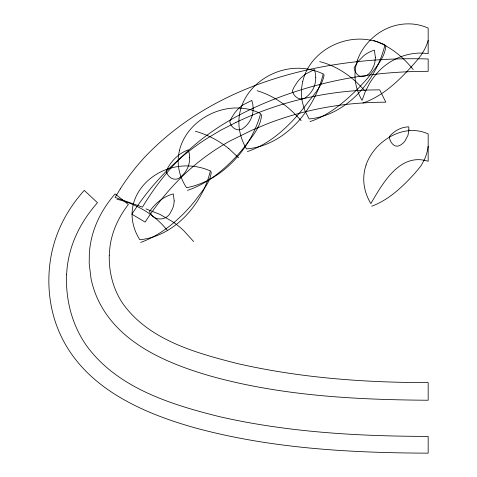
<?xml version="1.0" encoding="UTF-8"?>
<svg xmlns="http://www.w3.org/2000/svg" width="477" height="477" viewBox="0 0 477 477"><rect width="100%" height="100%" fill="white"/><g stroke="black" fill="none" stroke-linecap="round" stroke-linejoin="round"><path stroke-width="0.72" d="M428.167 146.278L427.493 150.237A48.135 48.135 0 0 1 424.661 159.079L421.113 165.68A191.056 191.056 0 0 1 413.154 175.119C401.437 187.837 388.177 200.084 371.732 206.243M428.167 40.462C425.997 48.004 421.847 54.861 416.701 60.746C401.688 77.912 384.939 95.346 362.914 103.074M235.93 122.47L220.684 130.245L206.034 139.034A241.01 241.01 0 0 0 172.167 165.567C156.796 180.032 143.344 196.47 131.879 214.179L145.103 222.115C160.761 197.877 180.133 175.894 203.166 158.424A221.143 221.143 0 0 1 229.86 141.049L251.856 130.239L268.152 123.471A317.026 317.026 0 0 1 319.793 108.547C341.532 104.248 363.689 102.209 385.839 102.191L379.668 89.843L369.8 89.986A331.932 331.932 0 0 0 235.924 122.452M140.697 242.399C157.332 236.461 171.762 225.579 184.098 213.136A157.112 157.112 0 0 0 196.25 199.189C202.099 190.878 210.59 182.488 211.239 171.851M247.396 151.573C270.954 143.637 289.628 125.779 304.714 106.598C311.755 96.67 322.118 87.291 324.116 74.853M187.431 190.371C206.69 183.973 222.944 170.855 236.586 156.146A168.673 168.673 0 0 0 245.631 145.402C252.363 136.249 261.152 126.453 261.503 114.534M310.002 121.587C329.058 115.309 344.716 101.887 358.674 87.917A219.462 219.462 0 0 0 368.202 77.501C375.143 67.871 385.017 58.194 385.839 45.756M116.889 199.189C128.069 201.986 138.855 206.517 148.419 212.98A88.03 88.03 0 0 1 162.317 224.637L167.153 230.051M319.703 61.628C337.418 66.005 352.825 77.095 364.678 90.725M145.986 208.89L159.878 214.358L172.441 221.566A91.405 91.405 0 0 1 183.687 230.588L193.608 241.517M373.497 40.462C389.363 45.726 402.85 56.602 413.177 69.564M228.853 148.651L238.578 157.744M301.184 120.711C292.323 110.557 281.853 101.601 269.69 95.656A82.479 82.479 0 0 0 257.097 90.725M195.379 131.258A92.204 92.204 0 0 1 228.835 148.669M109.275 255.261C108.977 266.321 110.753 277.447 114.665 287.81A79.021 79.021 0 0 0 121.987 302.346C147.739 339.809 195.176 352.747 236.89 363.438C299.544 377.826 364.005 382.608 428.167 382.608L428.167 400.239C355.484 399.726 281.937 395.815 211.549 376.347C166.855 363.522 116.853 342.826 96.944 297.356A94.72 94.72 0 0 1 91.041 278.646L89.199 263.59L89.342 253.269A92.955 92.955 0 0 1 92.872 233.486C97.177 218.818 105.089 205.366 115.124 193.9L128.355 204.478C121.325 213.577 115.714 223.844 112.477 234.905A80.601 80.601 0 0 0 109.937 246.991L109.275 255.261M66.577 274.752C65.856 292.002 68.742 309.436 75.372 325.397A109.072 109.072 0 0 0 85.943 344.853C116.71 387.938 170.885 404.562 219.921 416.773C288.144 432.281 358.388 436.276 428.167 436.395L428.167 453.15C349.546 452.87 270.042 448.434 193.883 427.535C143.887 413.332 90.356 390.007 64.204 342.236A123.895 123.895 0 0 1 54.461 319.065C48.046 297.869 47.187 275.08 51.594 253.4A128.152 128.152 0 0 1 59.458 228.561C65.54 214.567 74.078 201.711 84.262 190.371L97.487 202.719C86.075 215.556 76.88 230.516 71.61 246.919A107.701 107.701 0 0 0 67.007 269.01L66.577 274.752M189.679 157.672L189.447 161.482A24.041 24.041 0 0 1 180.378 177.146C174.981 182.148 167.349 177.366 166.27 170.969A43.055 43.055 0 0 1 171.38 162.472C175.745 156.832 181.588 152.264 188.314 149.808L189.309 153.767L189.679 157.672M253.168 108.291L252.935 112.101A24.041 24.041 0 0 1 243.872 127.764C238.476 132.767 230.838 127.985 229.759 121.587L231.578 117.789L234.875 112.703A36.455 36.455 0 0 1 243.282 104.767L251.802 100.426L252.804 104.385L253.168 108.291M315.78 77.429L315.547 81.233A24.041 24.041 0 0 1 306.478 96.903C301.082 101.905 293.45 97.123 292.371 90.725L294.184 86.921L297.481 81.841A36.455 36.455 0 0 1 305.888 73.899L314.415 69.564L315.41 73.524L315.78 77.429M375.381 57.246L374.886 62.243A22.115 22.115 0 0 1 372.615 68.348C368.101 78.651 356.605 80.279 354.095 67.8L357.881 61.694L363.891 55.588A31.703 31.703 0 0 1 372.746 50.699L374.379 50.163L375.381 57.246M408.896 129.81L407.99 135.295L404.907 141.138A17.261 17.261 0 0 1 399.953 145.402C394.24 148.502 389.476 141.747 389.369 136.583C394.163 130.936 401.229 126.882 408.765 126.882L408.896 129.81M174.194 200.966L173.837 204.299A21.209 21.209 0 0 1 170.885 211.794C166.926 221.322 152.926 221.513 149.516 211.532C153.511 205.814 158.614 200.781 164.75 197.383A38.637 38.637 0 0 1 173.324 193.9L174.194 200.966M179.376 150.702L178.613 154.769A44.993 44.993 0 0 0 178.589 167.2C179.626 174.546 182.476 181.552 186.549 187.723C222.676 180.759 251.129 148.192 260.621 113.651C229.86 97.666 187.533 117.115 179.376 150.702M302.758 81.4L301.959 85.544A48.189 48.189 0 0 0 302.436 102.454L304.982 110.825L309.12 118.946C346.719 115.452 376.687 79.975 384.957 44.874A58.033 58.033 0 0 0 367.791 39.704C340.006 35.602 309.257 53.269 302.758 81.4M323.233 73.971C314.57 109.704 285.073 145.676 246.514 148.925C241.899 141.186 239.108 132.326 238.888 123.287A48.308 48.308 0 0 1 240.307 110.575C247.414 82.61 278.103 64.723 306.061 68.807A58.033 58.033 0 0 1 323.233 73.971M210.363 170.969C202.457 203.858 174.904 236.222 139.815 239.752C135.54 233.003 132.719 225.275 132.159 217.273A42.214 42.214 0 0 1 133.804 202.433C138.646 186.37 152.443 174.057 168.137 168.888A59.279 59.279 0 0 1 189.429 165.96C196.637 166.318 203.774 167.993 210.363 170.969M366.044 165.054L364.977 168.745A43.967 43.967 0 0 0 364.023 184.134C364.839 191.027 367.272 197.663 370.85 203.596C382.667 183.442 399.875 152.187 428.167 161.274L428.167 133.936C403.721 122.619 374.201 141.114 366.044 165.054M357.44 60.227L356.319 64.085A46.597 46.597 0 0 0 355.234 80.136C356.021 87.291 358.436 94.202 362.031 100.426L365.203 91.858L369.526 83.451A69.994 69.994 0 0 1 380.378 69.636L382.315 67.8A63.811 63.811 0 0 1 392.327 60.758C403.089 54.634 415.861 51.737 428.167 53.692L428.167 28.119A47.545 47.545 0 0 0 416.958 24.619C408.109 23.039 398.891 23.969 390.46 27.04A54.151 54.151 0 0 0 370.856 39.585C364.845 45.291 360.129 52.375 357.44 60.227M120.24 188.981L115.124 197.424L142.462 207.125C150.738 193.31 160.212 180.211 170.903 168.16A236.431 236.431 0 0 1 197.639 142.51C222.932 121.641 252.643 106.89 283.338 95.776A395.439 395.439 0 0 1 325.606 83.046C359.151 74.961 393.686 71.335 428.167 71.329L428.167 58.981C326.298 55.898 215.711 81.549 143.75 158.179A225.8 225.8 0 0 0 120.24 188.981"/></g></svg>
